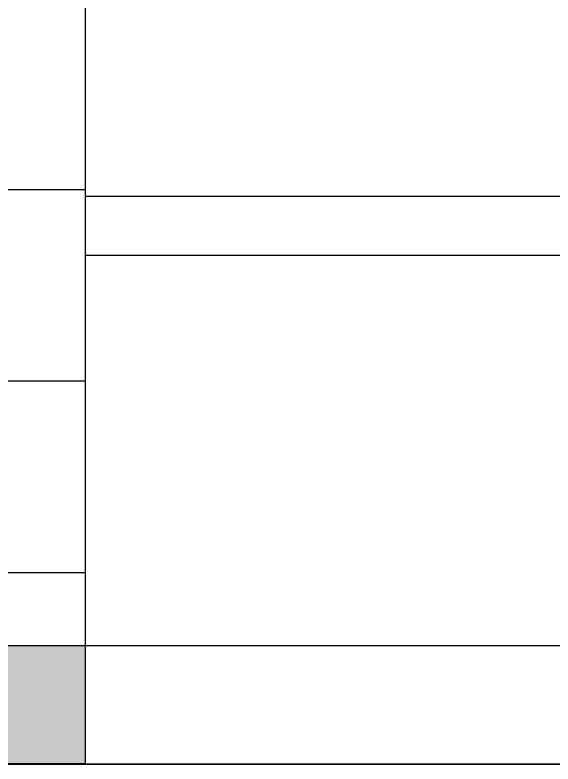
# Model space of a CAD drawing. Header units: metres. Extents: x 5805.4 to 5902.4, y 1788.4 to 1816.4.
# Drawn here: x 5846.399 to 5846.854, y 1789.12 to 1789.753 of the extents above; entities that cross this region are included whole.
import ezdxf

# ---------------------------------------------------------------- set-up
doc = ezdxf.new("R2010")
doc.units = ezdxf.units.M
doc.header["$LTSCALE"] = 0.02
doc.set_wipeout_variables(frame=1)
for name, color, linetype in [('A-Muebles', 7, 'Continuous'), ('HACHT', 9, 'Continuous'), ('HATCH', 8, 'Continuous')]:
    doc.layers.add(name, color=color, linetype=linetype)
doc.layers.add('paredes', color=5, linetype='Continuous', lineweight=40)

# ---------------------------------------------------------------- blocks, each defined once
blk = doc.blocks.new('front_counter_new')
at = {"color": 1}
blk.add_lwpolyline([(8.966, 0), (194.981, 0), (194.981, 34), (8.966, 34)], close=True, dxfattribs=at)
blk.add_wipeout([(8.966, 0), (194.981, 0), (194.981, 34), (8.966, 34)], dxfattribs=at)
blk.add_wipeout([(8.966, 0), (204.929, 0), (204.929, 39.714), (8.966, 39.714)], dxfattribs=at)
for p, q in [((8.966, 0), (8.966, 34)), ((78.864, 4.599), (8.966, 4.599)), ((78.864, 4.599), (8.966, 4.599)), ((204.929, 0), (8.966, 0))]:
    blk.add_line(p, q, dxfattribs=at)
at = {"color": 9}
for p, q in [((27.956, 22.073), (8.966, 22.073)), ((27.956, 19.774), (8.966, 19.774))]:
    blk.add_line(p, q, dxfattribs=at)

msp = doc.modelspace()

# ---------------------------------------------------------------- hatches: boundary and pattern name
at = {"layer": 'HACHT'}
h = msp.add_hatch(color=7, dxfattribs=at)
h.dxf.hatch_style = 1
h.paths.add_polyline_path([(5846.45865, 1789.21963), (5845.76909, 1789.21963), (5845.76909, 1789.11963), (5846.45957, 1789.11963)])
edge = h.paths.add_edge_path()
edge.add_arc((5851.75297, 1789.64756), 6.11692, 184.011634, 184.904631)
edge.add_arc((5845.66385, 1789.12504), 0.00542, 184.90463, 270)
edge.add_line((5845.66385, 1789.11963), (5845.49727, 1789.11963))
edge.add_line((5845.49727, 1789.11963), (5845.49727, 1789.21963))
edge.add_line((5845.49727, 1789.21963), (5845.65104, 1789.21963))
edge = h.paths.add_edge_path()
edge.add_arc((5849.44073, 1789.51857), 3.77897, 184.53719, 185.19618)
edge.add_line((5845.6773, 1789.17632), (5845.6773, 1789.12504))
edge.add_arc((5845.67188, 1789.12504), 0.00542, 270, 360, ccw=False)
edge.add_line((5845.67188, 1789.11963), (5845.69769, 1789.11963))
edge.add_arc((5845.69769, 1789.12504), 0.00542, 184.90463, 269.99996, ccw=False)
edge.add_arc((5844.43235, 1789.0526), 1.262, 3.26958, 7.60535)
edge.add_line((5845.68325, 1789.21963), (5845.67361, 1789.21963))
at = {"layer": 'HATCH'}
h = msp.add_hatch(dxfattribs=at)
h.set_pattern_fill('NET', color=256, scale=0.051)
h.set_pattern_definition([(0, (5845.49727, 1789.11963), (0, 0.161925), []), (90, (5845.49727, 1789.11963), (-0.161925, 1e-17), [])])
edge = h.paths.add_edge_path()
edge.add_line((5847.12511, 1790.09782), (5847.12511, 1790.33375))
edge.add_line((5847.12511, 1790.33375), (5847.25688, 1790.33375))
edge.add_line((5847.25688, 1790.33375), (5847.25688, 1791.21963))
edge.add_line((5847.25688, 1791.21963), (5845.49727, 1791.21963))
edge.add_line((5845.49727, 1791.21963), (5845.49727, 1790.09447))
edge.add_arc((5845.50996, 1793.2442), 3.14976, 269.76924, 273.36826)
edge.add_arc((5845.87326, 1790.03967), 0.18814, 161.33324, 210.06779)
edge.add_arc((5845.70727, 1789.91169), 0.03387, 84.63977, 272.0261)
edge.add_line((5845.70847, 1789.87784), (5845.79752, 1789.87784))
edge.add_line((5845.79752, 1789.87784), (5845.76909, 1789.84598))
edge.add_line((5845.76909, 1789.84598), (5845.76909, 1789.12026))
edge.add_line((5845.76909, 1789.12026), (5846.59746, 1789.11963))
edge.add_line((5846.59746, 1789.11963), (5846.59746, 1789.87845))
edge.add_line((5846.59746, 1789.87845), (5846.60569, 1789.87845))
edge.add_line((5846.60569, 1789.87845), (5846.60569, 1789.97963))
edge.add_line((5846.60569, 1789.97963), (5846.7119, 1789.97963))
edge.add_arc((5842.72229, 1789.54611), 4.0131, 6.20146, 7.93031)
edge.add_arc((5846.93005, 1794.21462), 4.12141, 266.75852, 272.71276)

# ---------------------------------------------------------------- linework, layer by layer
at = {"layer": 'HACHT'}
msp.add_lwpolyline([(5846.45865, 1789.21963), (5845.49727, 1789.21963)], dxfattribs=at)
at = {"layer": 'HACHT', "color": 7}
msp.add_lwpolyline([(5852.83007, 1789.11963), (5842.04676, 1789.11963)], dxfattribs=at)
at = {"layer": 'paredes'}
msp.add_lwpolyline([(5852.83007, 1789.11963), (5844.1713, 1789.11963)], dxfattribs=at)

# ---------------------------------------------------------------- next in the draw order: block references
at = {"layer": 'A-Muebles', "color": 1, "xscale": 0.02174573391926585, "yscale": 0.02174573391926585, "zscale": 0.02174573391926585}
msp.add_blockref('front_counter_new', (5846.26368, 1789.11963), dxfattribs=at)

doc.saveas('drawing.dxf')
